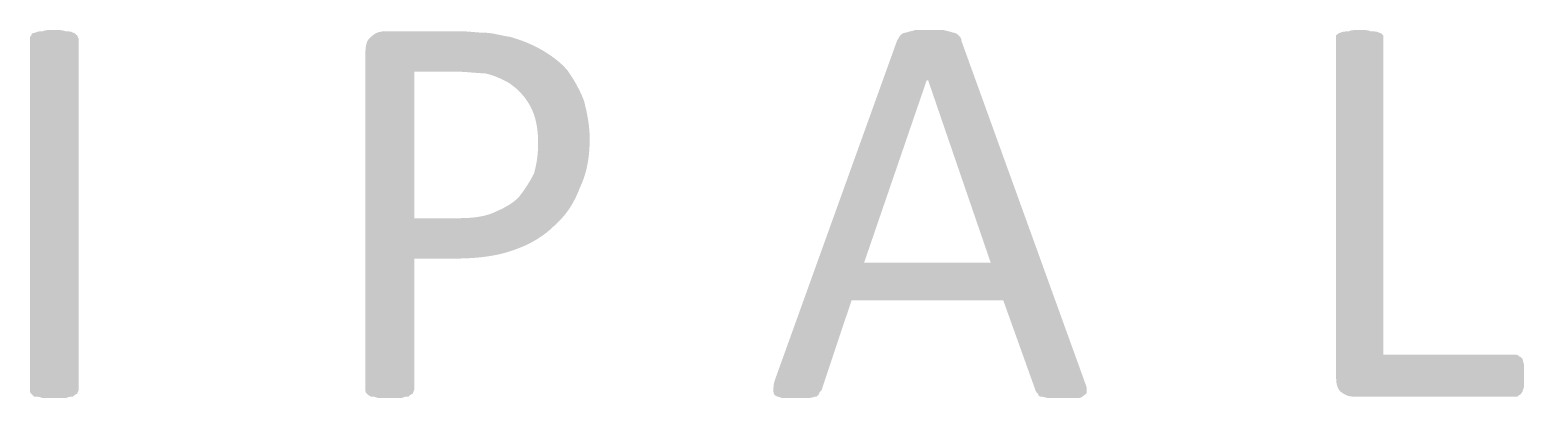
# Model space of a CAD drawing. Header units: millimetres. Extents: x 1841 to 1977, y -2528 to -2309.
# Drawn here: x 1949.326 to 1952.473, y -2503.439 to -2502.664 of the extents above; entities that cross this region are included whole.
import ezdxf

# ---------------------------------------------------------------- set-up
doc = ezdxf.new("R2010")
doc.units = ezdxf.units.MM
doc.layers.add('LASER$cut', color=1, linetype='Continuous', lineweight=0, true_color=0xff0000)
doc.layers.add('LASER$engrave', color=7, linetype='Continuous')

# ---------------------------------------------------------------- blocks, each defined once
blk = doc.blocks.new('Block 01')
at = {"layer": 'LASER$engrave'}
for points in [[(39.9535, 25.7625), (39.9535, 25.7631), (39.9535, 25.7636), (39.9534, 25.7638), (39.9534, 25.7641), (39.9534, 25.7643), (39.9534, 25.7645), (39.9533, 25.7647), (39.9533, 25.7649), (39.9533, 25.7651), (39.9532, 25.7653), (39.9532, 25.7655), (39.9531, 25.7657), (39.9531, 25.7659), (39.953, 25.766), (39.953, 25.7662), (39.9529, 25.7663), (39.9529, 25.7665), (39.9528, 25.7666), (39.9528, 25.7668), (39.9527, 25.7669), (39.9526, 25.7671), (39.9526, 25.7672), (39.9525, 25.7673), (39.9525, 25.7674), (39.9523, 25.7677), (39.9522, 25.7679), (39.9521, 25.7681), (39.9515, 25.7689), (39.9514, 25.7691), (39.9513, 25.7693), (39.9512, 25.7694), (39.9511, 25.7695), (39.9511, 25.7696), (39.951, 25.7697), (39.951, 25.7698), (39.9509, 25.7699), (39.9509, 25.77), (39.9508, 25.7701), (39.9508, 25.7702), (39.9508, 25.7703), (39.9507, 25.7704), (39.9507, 25.7705), (39.9507, 25.7706), (39.9507, 25.7708), (39.9506, 25.7709), (39.9506, 25.771), (39.9506, 25.7711), (39.9506, 25.7713), (39.9506, 25.7714), (39.9483, 25.7735), (39.9478, 25.774), (39.9472, 25.7745), (39.9467, 25.775), (39.9461, 25.7754), (39.9458, 25.7756), (39.9455, 25.7758), (39.9453, 25.7759), (39.945, 25.7761), (39.9447, 25.7763), (39.9445, 25.7764), (39.9442, 25.7766), (39.944, 25.7766), (39.9439, 25.7767), (39.9438, 25.7767), (39.9436, 25.7768), (39.9435, 25.7769), (39.9434, 25.7769), (39.9432, 25.7769), (39.9431, 25.777), (39.943, 25.777), (39.9428, 25.7771), (39.9427, 25.7771), (39.9425, 25.7771), (39.9424, 25.7771), (39.9423, 25.7772), (39.9421, 25.7772), (39.942, 25.7772), (39.9419, 25.7772), (39.9417, 25.7772), (39.9416, 25.7773), (39.9415, 25.7774), (39.9413, 25.7776), (39.9412, 25.7777), (39.941, 25.7778), (39.9408, 25.7779), (39.9407, 25.778), (39.9405, 25.7781), (39.9403, 25.7782), (39.9402, 25.7783), (39.94, 25.7784), (39.9398, 25.7785), (39.9396, 25.7786), (39.9394, 25.7787), (39.9392, 25.7788), (39.939, 25.7789), (39.9388, 25.7789), (39.9386, 25.779), (39.9382, 25.7791), (39.9378, 25.7793), (39.9373, 25.7794), (39.9369, 25.7795), (39.9364, 25.7796), (39.936, 25.7796), (39.9355, 25.7797), (39.935, 25.7798), (39.9345, 25.7798), (39.9335, 25.7799), (39.9325, 25.78), (39.9314, 25.78), (39.9271, 25.7801), (39.9254, 25.7806), (39.9239, 25.7811), (39.9223, 25.7815), (39.9209, 25.7819), (39.9194, 25.7822), (39.9179, 25.7824), (39.9164, 25.7826), (39.9149, 25.7828), (39.9134, 25.7829), (39.9118, 25.783), (39.9085, 25.7831), (39.9006, 25.7832), (39.8941, 25.7831), (39.891, 25.783), (39.8894, 25.7829), (39.8879, 25.7828), (39.8864, 25.7826), (39.8849, 25.7824), (39.8842, 25.7823), (39.8835, 25.7822), (39.8828, 25.782), (39.8822, 25.7819), (39.8815, 25.7817), (39.8808, 25.7815), (39.8802, 25.7813), (39.8796, 25.7811), (39.879, 25.7809), (39.8784, 25.7806), (39.8781, 25.7805), (39.8778, 25.7804), (39.8776, 25.7802), (39.8773, 25.7801), (39.8729, 25.78), (39.8718, 25.78), (39.8708, 25.7799), (39.8698, 25.7798), (39.8693, 25.7798), (39.8688, 25.7797), (39.8683, 25.7796), (39.8679, 25.7796), (39.8674, 25.7795), (39.867, 25.7794), (39.8665, 25.7793), (39.8661, 25.7791), (39.8659, 25.7791), (39.8657, 25.779), (39.8655, 25.7789), (39.8653, 25.7789), (39.8651, 25.7788), (39.8649, 25.7787), (39.8647, 25.7786), (39.8645, 25.7785), (39.8644, 25.7784), (39.8642, 25.7783), (39.864, 25.7782), (39.8638, 25.7781), (39.8637, 25.778), (39.8635, 25.7779), (39.8634, 25.7778), (39.8632, 25.7777), (39.863, 25.7776), (39.8629, 25.7774), (39.8628, 25.7773), (39.8626, 25.7772), (39.8621, 25.7772), (39.8615, 25.7772), (39.861, 25.7771), (39.8605, 25.7771), (39.8603, 25.777), (39.86, 25.777), (39.8598, 25.7769), (39.8596, 25.7769), (39.8594, 25.7769), (39.8591, 25.7768), (39.8589, 25.7767), (39.8587, 25.7767), (39.8585, 25.7766), (39.8583, 25.7766), (39.8581, 25.7765), (39.8579, 25.7764), (39.8577, 25.7764), (39.8575, 25.7763), (39.8574, 25.7762), (39.8572, 25.7761), (39.857, 25.776), (39.8569, 25.7759), (39.8567, 25.7759), (39.8565, 25.7758), (39.8564, 25.7757), (39.8562, 25.7756), (39.8561, 25.7755), (39.8559, 25.7754), (39.8558, 25.7753), (39.8557, 25.7752), (39.8556, 25.7751), (39.8554, 25.775), (39.8553, 25.7748), (39.8552, 25.7747), (39.8551, 25.7746), (39.855, 25.7745), (39.8549, 25.7744), (39.8548, 25.7743), (39.8547, 25.7741), (39.8546, 25.774), (39.8545, 25.7739), (39.8544, 25.7738), (39.8544, 25.7736), (39.8543, 25.7735), (39.8542, 25.7734), (39.8542, 25.7733), (39.8541, 25.7731), (39.8541, 25.773), (39.854, 25.7729), (39.854, 25.7727), (39.8539, 25.7726), (39.8539, 25.7725), (39.8539, 25.7723), (39.8538, 25.7722), (39.8538, 25.7721), (39.8538, 25.7719), (39.8538, 25.7718), (39.8538, 25.7717), (39.8538, 25.7715), (39.8537, 25.7714), (39.8528, 25.7704), (39.8524, 25.77), (39.8522, 25.7698), (39.8521, 25.7696), (39.8519, 25.7694), (39.8519, 25.7693), (39.8518, 25.7693), (39.8517, 25.7692), (39.8517, 25.7691), (39.8516, 25.769), (39.8516, 25.7689), (39.8515, 25.7688), (39.8515, 25.7687), (39.8514, 25.7686), (39.8514, 25.7685), (39.8513, 25.7684), (39.8513, 25.7683), (39.8513, 25.7682), (39.8512, 25.7681), (39.8512, 25.768), (39.8512, 25.7679), (39.8511, 25.7678), (39.8511, 25.7677), (39.8511, 25.7676), (39.851, 25.7674), (39.851, 25.7673), (39.851, 25.7672), (39.851, 25.7669), (39.8509, 25.7666), (39.8509, 25.7663), (39.8509, 25.766), (39.8509, 25.7653), (39.8509, 25.7645), (39.8509, 25.7625), (39.8509, 25.0264), (39.8509, 25.0253), (39.8509, 25.0247), (39.8509, 25.0242), (39.8509, 25.0236), (39.851, 25.0233), (39.851, 25.023), (39.851, 25.0228), (39.8511, 25.0225), (39.8512, 25.0222), (39.8512, 25.0219), (39.8513, 25.0217), (39.8514, 25.0214), (39.8515, 25.0211), (39.8516, 25.0208), (39.8517, 25.0206), (39.8517, 25.0204), (39.8518, 25.0203), (39.8519, 25.0201), (39.8519, 25.02), (39.852, 25.0199), (39.8521, 25.0197), (39.8522, 25.0196), (39.8522, 25.0195), (39.8523, 25.0193), (39.8524, 25.0192), (39.8525, 25.0191), (39.8526, 25.0189), (39.8527, 25.0188), (39.8528, 25.0186), (39.853, 25.0184), (39.8532, 25.0181), (39.8535, 25.0178), (39.8537, 25.0176), (39.8537, 25.0176), (39.8538, 25.0176), (39.8538, 25.0176), (39.8538, 25.0175), (39.8539, 25.0174), (39.8542, 25.0171), (39.8556, 25.0158), (39.8595, 25.0118), (39.864, 25.0117), (39.8651, 25.0117), (39.8662, 25.0116), (39.8673, 25.0115), (39.8684, 25.0114), (39.8695, 25.0112), (39.8701, 25.0111), (39.8706, 25.011), (39.8712, 25.0109), (39.8717, 25.0108), (39.8723, 25.0106), (39.8728, 25.0105), (39.8734, 25.0103), (39.8739, 25.0101), (39.8745, 25.0099), (39.8751, 25.0097), (39.8756, 25.0095), (39.8762, 25.0092), (39.8767, 25.009), (39.8773, 25.0087), (39.9271, 25.0087), (39.9276, 25.009), (39.9282, 25.0092), (39.9287, 25.0095), (39.9292, 25.0097), (39.9298, 25.0099), (39.9303, 25.0101), (39.9309, 25.0103), (39.9314, 25.0105), (39.9319, 25.0106), (39.9325, 25.0108), (39.933, 25.0109), (39.9335, 25.011), (39.934, 25.0111), (39.9345, 25.0112), (39.9355, 25.0114), (39.9364, 25.0115), (39.9373, 25.0116), (39.9382, 25.0117), (39.939, 25.0117), (39.9405, 25.0118), (39.9417, 25.0118), (39.9439, 25.0139), (39.9445, 25.0144), (39.945, 25.0149), (39.9455, 25.0153), (39.9458, 25.0155), (39.9461, 25.0158), (39.9464, 25.0159), (39.9467, 25.0161), (39.9469, 25.0163), (39.9472, 25.0165), (39.9475, 25.0167), (39.9478, 25.0168), (39.9479, 25.0169), (39.948, 25.0169), (39.9482, 25.017), (39.9483, 25.0171), (39.9485, 25.0171), (39.9486, 25.0172), (39.9487, 25.0172), (39.9489, 25.0173), (39.949, 25.0173), (39.9492, 25.0174), (39.9493, 25.0174), (39.9495, 25.0174), (39.9496, 25.0175), (39.9497, 25.0175), (39.9499, 25.0175), (39.95, 25.0175), (39.9502, 25.0175), (39.9503, 25.0176), (39.9505, 25.0176), (39.9506, 25.0176), (39.9506, 25.0177), (39.9506, 25.0178), (39.9506, 25.018), (39.9506, 25.0181), (39.9507, 25.0182), (39.9507, 25.0184), (39.9507, 25.0185), (39.9507, 25.0186), (39.9508, 25.0188), (39.9508, 25.0189), (39.9508, 25.0191), (39.9509, 25.0192), (39.951, 25.0195), (39.9511, 25.0197), (39.9512, 25.02), (39.9513, 25.0203), (39.9515, 25.0208), (39.9521, 25.0219), (39.9526, 25.023), (39.9528, 25.0236), (39.9529, 25.0239), (39.953, 25.0242), (39.9531, 25.0244), (39.9532, 25.0247), (39.9533, 25.0249), (39.9533, 25.025), (39.9533, 25.0251), (39.9534, 25.0253), (39.9534, 25.0254), (39.9534, 25.0256), (39.9534, 25.0257), (39.9535, 25.0259), (39.9535, 25.026), (39.9535, 25.0261), (39.9535, 25.0263), (39.9535, 25.0264)], [(42.998, 25.0762), (42.998, 25.0768), (42.9979, 25.0773), (42.9979, 25.0778), (42.9978, 25.0783), (42.9978, 25.0788), (42.9977, 25.0792), (42.9976, 25.0797), (42.9975, 25.0801), (42.9974, 25.0806), (42.9973, 25.081), (42.9971, 25.0819), (42.9965, 25.0835), (42.996, 25.0852), (42.9957, 25.0861), (42.9956, 25.0865), (42.9955, 25.087), (42.9954, 25.0874), (42.9953, 25.0879), (42.9953, 25.0883), (42.9952, 25.0888), (42.9951, 25.0893), (42.9951, 25.0898), (42.9951, 25.0903), (42.9951, 25.0909), (42.994, 25.092), (42.9929, 25.093), (42.9923, 25.0935), (42.9918, 25.094), (42.9912, 25.0944), (42.9909, 25.0947), (42.9906, 25.0949), (42.9904, 25.0951), (42.9901, 25.0953), (42.9898, 25.0954), (42.9895, 25.0956), (42.9892, 25.0958), (42.989, 25.0959), (42.9887, 25.096), (42.9885, 25.0961), (42.9884, 25.0962), (42.9883, 25.0962), (42.9881, 25.0963), (42.988, 25.0963), (42.9879, 25.0964), (42.9877, 25.0964), (42.9876, 25.0965), (42.9874, 25.0965), (42.9873, 25.0965), (42.9872, 25.0966), (42.987, 25.0966), (42.9869, 25.0966), (42.9868, 25.0966), (42.9866, 25.0967), (42.9865, 25.0967), (42.9863, 25.0967), (42.9862, 25.0967), (42.9862, 25.0968), (42.9862, 25.097), (42.9862, 25.0971), (42.9862, 25.0972), (42.9862, 25.0972), (42.9862, 25.0973), (42.9862, 25.0973), (42.9861, 25.0974), (42.9861, 25.0975), (42.9861, 25.0975), (42.9861, 25.0976), (42.9861, 25.0976), (42.9861, 25.0977), (42.9861, 25.0977), (42.986, 25.0978), (42.986, 25.0979), (42.986, 25.0979), (42.986, 25.098), (42.9859, 25.098), (42.9859, 25.0981), (42.9859, 25.0981), (42.9859, 25.0981), (42.9858, 25.0982), (42.9858, 25.0982), (42.9858, 25.0983), (42.9858, 25.0983), (42.9857, 25.0984), (42.9857, 25.0984), (42.9857, 25.0985), (42.9856, 25.0985), (42.9856, 25.0985), (42.9856, 25.0986), (42.9855, 25.0986), (42.9855, 25.0986), (42.9854, 25.0987), (42.9854, 25.0987), (42.9854, 25.0988), (42.9853, 25.0988), (42.9853, 25.0988), (42.9852, 25.0988), (42.9852, 25.0989), (42.9851, 25.0989), (42.9851, 25.0989), (42.985, 25.099), (42.985, 25.099), (42.9849, 25.099), (42.9849, 25.0991), (42.9848, 25.0991), (42.9848, 25.0991), (42.9847, 25.0992), (42.9845, 25.0992), (42.9844, 25.0992), (42.9843, 25.0993), (42.9842, 25.0993), (42.984, 25.0994), (42.9839, 25.0994), (42.9838, 25.0994), (42.9836, 25.0995), (42.9835, 25.0995), (42.9831, 25.0995), (42.9828, 25.0996), (42.9825, 25.0996), (42.9821, 25.0997), (42.9813, 25.0997), (42.9796, 25.0997), (42.9775, 25.0998), (42.7018, 25.0998), (42.7018, 25.7714), (42.6995, 25.7735), (42.699, 25.774), (42.6984, 25.7745), (42.6978, 25.775), (42.6973, 25.7754), (42.697, 25.7756), (42.6967, 25.7758), (42.6965, 25.7759), (42.6962, 25.7761), (42.6959, 25.7763), (42.6956, 25.7764), (42.6954, 25.7766), (42.6952, 25.7766), (42.6951, 25.7767), (42.695, 25.7767), (42.6948, 25.7768), (42.6947, 25.7769), (42.6946, 25.7769), (42.6944, 25.7769), (42.6943, 25.777), (42.6942, 25.777), (42.694, 25.7771), (42.6939, 25.7771), (42.6937, 25.7771), (42.6936, 25.7771), (42.6935, 25.7772), (42.6933, 25.7772), (42.6932, 25.7772), (42.6931, 25.7772), (42.6929, 25.7772), (42.6919, 25.7777), (42.6909, 25.7781), (42.6904, 25.7783), (42.6899, 25.7785), (42.6894, 25.7787), (42.689, 25.7789), (42.6885, 25.779), (42.688, 25.7791), (42.6876, 25.7793), (42.6871, 25.7794), (42.6867, 25.7795), (42.6862, 25.7796), (42.6857, 25.7796), (42.6852, 25.7797), (42.6847, 25.7798), (42.6842, 25.7798), (42.6832, 25.7799), (42.6821, 25.78), (42.681, 25.78), (42.6754, 25.7801), (42.6751, 25.7802), (42.6748, 25.7804), (42.6742, 25.7806), (42.6736, 25.7809), (42.673, 25.7811), (42.6724, 25.7813), (42.6717, 25.7815), (42.6711, 25.7817), (42.6704, 25.7819), (42.6697, 25.782), (42.669, 25.7822), (42.6683, 25.7823), (42.6676, 25.7824), (42.6662, 25.7826), (42.6647, 25.7828), (42.6632, 25.7829), (42.6616, 25.783), (42.6584, 25.7831), (42.6518, 25.7832), (42.6453, 25.7831), (42.6422, 25.783), (42.6406, 25.7829), (42.6391, 25.7828), (42.6376, 25.7826), (42.6361, 25.7824), (42.6354, 25.7823), (42.6347, 25.7822), (42.634, 25.782), (42.6334, 25.7819), (42.6327, 25.7817), (42.632, 25.7815), (42.6314, 25.7813), (42.6308, 25.7811), (42.6302, 25.7809), (42.6296, 25.7806), (42.6293, 25.7805), (42.629, 25.7804), (42.6288, 25.7802), (42.6285, 25.7801), (42.624, 25.78), (42.6229, 25.78), (42.6218, 25.7799), (42.6207, 25.7798), (42.6196, 25.7797), (42.6185, 25.7796), (42.618, 25.7795), (42.6174, 25.7794), (42.6168, 25.7793), (42.6163, 25.7791), (42.6157, 25.779), (42.6152, 25.7789), (42.6146, 25.7787), (42.6141, 25.7785), (42.6135, 25.7783), (42.613, 25.7781), (42.6124, 25.7779), (42.6119, 25.7777), (42.6113, 25.7774), (42.6107, 25.7772), (42.6106, 25.7772), (42.6105, 25.7772), (42.6103, 25.7772), (42.6102, 25.7772), (42.6101, 25.7771), (42.6099, 25.7771), (42.6098, 25.7771), (42.6097, 25.7771), (42.6095, 25.777), (42.6094, 25.777), (42.6092, 25.7769), (42.6091, 25.7769), (42.609, 25.7769), (42.6088, 25.7768), (42.6087, 25.7767), (42.6086, 25.7767), (42.6084, 25.7766), (42.6083, 25.7766), (42.6082, 25.7765), (42.608, 25.7764), (42.6078, 25.7763), (42.6075, 25.7761), (42.6072, 25.7759), (42.6069, 25.7758), (42.6067, 25.7756), (42.6064, 25.7754), (42.6061, 25.7752), (42.6058, 25.775), (42.6053, 25.7745), (42.6048, 25.774), (42.6042, 25.7735), (42.602, 25.7714), (42.602, 25.0527), (42.6021, 25.05), (42.6022, 25.0473), (42.6024, 25.0448), (42.6025, 25.0435), (42.6026, 25.0423), (42.6028, 25.0411), (42.603, 25.0399), (42.6032, 25.0388), (42.6034, 25.0376), (42.6037, 25.0365), (42.604, 25.0354), (42.6043, 25.0343), (42.6046, 25.0333), (42.605, 25.0323), (42.6053, 25.0313), (42.6058, 25.0303), (42.606, 25.0299), (42.6062, 25.0294), (42.6064, 25.029), (42.6067, 25.0285), (42.6069, 25.0281), (42.6072, 25.0276), (42.6074, 25.0272), (42.6077, 25.0268), (42.608, 25.0264), (42.6082, 25.026), (42.6085, 25.0255), (42.6088, 25.0252), (42.6091, 25.0248), (42.6094, 25.0244), (42.6098, 25.024), (42.6101, 25.0237), (42.6104, 25.0233), (42.6108, 25.023), (42.6111, 25.0226), (42.6115, 25.0223), (42.6118, 25.022), (42.6122, 25.0216), (42.6126, 25.0213), (42.613, 25.021), (42.6134, 25.0207), (42.6138, 25.0205), (42.617, 25.0184), (42.6185, 25.0175), (42.62, 25.0167), (42.6214, 25.0159), (42.6222, 25.0155), (42.6229, 25.0152), (42.6236, 25.0148), (42.6244, 25.0145), (42.6251, 25.0142), (42.6259, 25.0139), (42.6266, 25.0137), (42.6274, 25.0134), (42.6282, 25.0132), (42.629, 25.013), (42.6298, 25.0128), (42.6306, 25.0126), (42.6314, 25.0125), (42.6323, 25.0123), (42.6332, 25.0122), (42.6341, 25.0121), (42.635, 25.012), (42.636, 25.0119), (42.6369, 25.0118), (42.638, 25.0118), (42.6401, 25.0118), (42.9775, 25.0118), (42.9796, 25.0118), (42.9813, 25.0118), (42.9821, 25.0119), (42.9825, 25.0119), (42.9828, 25.0119), (42.9831, 25.012), (42.9835, 25.012), (42.9836, 25.012), (42.9838, 25.0121), (42.9839, 25.0121), (42.984, 25.0121), (42.9842, 25.0122), (42.9843, 25.0122), (42.9844, 25.0122), (42.9845, 25.0123), (42.9847, 25.0123), (42.9848, 25.0124), (42.9849, 25.0124), (42.9849, 25.0124), (42.985, 25.0125), (42.985, 25.0125), (42.9851, 25.0125), (42.9851, 25.0126), (42.9852, 25.0126), (42.9852, 25.0126), (42.9853, 25.0126), (42.9853, 25.0127), (42.9854, 25.0127), (42.9854, 25.0127), (42.9854, 25.0128), (42.9855, 25.0128), (42.9855, 25.0128), (42.9856, 25.0129), (42.9856, 25.0129), (42.9856, 25.013), (42.9857, 25.013), (42.9857, 25.013), (42.9857, 25.0131), (42.9858, 25.0131), (42.9858, 25.0131), (42.9858, 25.0132), (42.9858, 25.0132), (42.9859, 25.0133), (42.9859, 25.0133), (42.9859, 25.0134), (42.9859, 25.0134), (42.986, 25.0135), (42.986, 25.0135), (42.986, 25.0136), (42.986, 25.0136), (42.9861, 25.0137), (42.9861, 25.0137), (42.9861, 25.0138), (42.9861, 25.0138), (42.9861, 25.0139), (42.9861, 25.0139), (42.9861, 25.014), (42.9862, 25.014), (42.9862, 25.0141), (42.9862, 25.0142), (42.9862, 25.0142), (42.9862, 25.0143), (42.9862, 25.0143), (42.9862, 25.0144), (42.9862, 25.0145), (42.9862, 25.0147), (42.9863, 25.0147), (42.9865, 25.0147), (42.9866, 25.0147), (42.9868, 25.0147), (42.9869, 25.0147), (42.987, 25.0147), (42.9872, 25.0148), (42.9873, 25.0148), (42.9874, 25.0148), (42.9876, 25.0149), (42.9877, 25.0149), (42.9879, 25.015), (42.988, 25.015), (42.9881, 25.0151), (42.9883, 25.0151), (42.9884, 25.0152), (42.9885, 25.0153), (42.9887, 25.0154), (42.9888, 25.0154), (42.989, 25.0155), (42.9891, 25.0156), (42.9892, 25.0157), (42.9894, 25.0158), (42.9895, 25.0159), (42.9897, 25.016), (42.9898, 25.0161), (42.9899, 25.0162), (42.9901, 25.0163), (42.9904, 25.0166), (42.9906, 25.0168), (42.9909, 25.0171), (42.9912, 25.0174), (42.9915, 25.0177), (42.9918, 25.0181), (42.992, 25.0184), (42.9923, 25.0188), (42.9926, 25.0192), (42.9929, 25.0196), (42.9932, 25.02), (42.9934, 25.0204), (42.9937, 25.0209), (42.994, 25.0213), (42.9945, 25.0223), (42.9951, 25.0234), (42.9951, 25.0235), (42.9951, 25.0236), (42.9951, 25.0238), (42.9951, 25.0239), (42.9951, 25.0241), (42.9951, 25.0242), (42.9952, 25.0244), (42.9952, 25.0245), (42.9952, 25.0246), (42.9953, 25.0248), (42.9953, 25.0251), (42.9954, 25.0254), (42.9955, 25.0257), (42.9956, 25.026), (42.9957, 25.0263), (42.996, 25.0269), (42.9965, 25.0282), (42.9968, 25.0289), (42.9971, 25.0297), (42.9972, 25.03), (42.9973, 25.0304), (42.9974, 25.0309), (42.9975, 25.0313), (42.9976, 25.0317), (42.9977, 25.0321), (42.9978, 25.0326), (42.9978, 25.0331), (42.9979, 25.0336), (42.9979, 25.0341), (42.998, 25.0346), (42.998, 25.0351)]]:
    blk.add_hatch(color=256, dxfattribs=at).paths.add_polyline_path(points, flags=0)
h = blk.add_hatch(color=256, dxfattribs=at)
h.paths.add_polyline_path([(41.0182, 25.6334), (41.0165, 25.6378), (41.0147, 25.6421), (41.0129, 25.6464), (41.011, 25.6506), (41.009, 25.6547), (41.007, 25.6588), (41.0028, 25.6668), (40.9983, 25.6748), (40.9935, 25.6826), (40.9884, 25.6903), (40.983, 25.6981), (40.9802, 25.7013), (40.9773, 25.7045), (40.9742, 25.7076), (40.971, 25.7107), (40.9677, 25.7137), (40.9644, 25.7166), (40.9609, 25.7195), (40.9573, 25.7222), (40.9537, 25.725), (40.9501, 25.7276), (40.9463, 25.7302), (40.9426, 25.7327), (40.935, 25.7375), (40.9273, 25.7421), (40.9234, 25.7442), (40.9194, 25.7463), (40.9154, 25.7484), (40.9114, 25.7503), (40.9032, 25.754), (40.895, 25.7575), (40.8867, 25.7606), (40.8786, 25.7635), (40.8705, 25.7661), (40.8627, 25.7685), (40.8551, 25.7697), (40.8479, 25.7711), (40.8341, 25.7739), (40.8277, 25.7752), (40.8246, 25.7758), (40.8215, 25.7762), (40.8185, 25.7766), (40.8156, 25.7769), (40.8142, 25.777), (40.8128, 25.7771), (40.8114, 25.7772), (40.81, 25.7772), (40.8072, 25.7772), (40.8043, 25.7773), (40.7985, 25.7776), (40.7864, 25.7786), (40.7744, 25.7796), (40.7685, 25.78), (40.7657, 25.78), (40.7629, 25.7801), (40.5987, 25.7801), (40.5965, 25.78), (40.5955, 25.78), (40.5944, 25.7799), (40.5934, 25.7799), (40.5924, 25.7798), (40.5914, 25.7796), (40.5904, 25.7795), (40.5894, 25.7793), (40.5885, 25.7791), (40.5875, 25.7789), (40.5866, 25.7787), (40.5857, 25.7785), (40.5848, 25.7782), (40.5839, 25.7779), (40.583, 25.7775), (40.5821, 25.7772), (40.5812, 25.7768), (40.5803, 25.7764), (40.5795, 25.776), (40.5786, 25.7755), (40.5777, 25.775), (40.5769, 25.7745), (40.5761, 25.774), (40.5752, 25.7734), (40.5744, 25.7728), (40.5735, 25.7722), (40.5727, 25.7715), (40.5719, 25.7708), (40.571, 25.7701), (40.5702, 25.7693), (40.5694, 25.7685), (40.569, 25.7682), (40.5686, 25.7679), (40.5682, 25.7676), (40.5678, 25.7673), (40.5674, 25.767), (40.5671, 25.7667), (40.5667, 25.7663), (40.5664, 25.766), (40.566, 25.7656), (40.5657, 25.7653), (40.5654, 25.7649), (40.5651, 25.7645), (40.5648, 25.7642), (40.5645, 25.7638), (40.5642, 25.7634), (40.5639, 25.763), (40.5636, 25.7626), (40.5633, 25.7621), (40.5631, 25.7617), (40.5628, 25.7613), (40.5626, 25.7608), (40.5623, 25.7604), (40.5621, 25.7599), (40.5618, 25.7595), (40.5614, 25.7585), (40.561, 25.7576), (40.5606, 25.7566), (40.5602, 25.7556), (40.5599, 25.7545), (40.5596, 25.7534), (40.5593, 25.7523), (40.559, 25.7512), (40.5588, 25.7501), (40.5586, 25.7489), (40.5584, 25.7477), (40.5582, 25.7465), (40.5581, 25.7453), (40.558, 25.744), (40.5578, 25.7414), (40.5577, 25.7388), (40.5576, 25.7361), (40.5576, 25.0264), (40.5576, 25.0253), (40.5576, 25.0247), (40.5577, 25.0242), (40.5577, 25.0239), (40.5577, 25.0236), (40.5577, 25.0233), (40.5578, 25.023), (40.5578, 25.0228), (40.5579, 25.0225), (40.5579, 25.0222), (40.558, 25.0219), (40.5581, 25.0217), (40.5582, 25.0214), (40.5583, 25.0211), (40.5583, 25.021), (40.5584, 25.0208), (40.5584, 25.0207), (40.5585, 25.0206), (40.5585, 25.0204), (40.5586, 25.0203), (40.5587, 25.0201), (40.5588, 25.02), (40.5588, 25.0199), (40.5589, 25.0197), (40.559, 25.0196), (40.5591, 25.0195), (40.5592, 25.0193), (40.5593, 25.0192), (40.5594, 25.0191), (40.5595, 25.0189), (40.5596, 25.0188), (40.5597, 25.0186), (40.5599, 25.0184), (40.5602, 25.0181), (40.5604, 25.0178), (40.5607, 25.0176), (40.5607, 25.0176), (40.5607, 25.0176), (40.5607, 25.0176), (40.5607, 25.0175), (40.5608, 25.0174), (40.5612, 25.0171), (40.5615, 25.0168), (40.5619, 25.0165), (40.5624, 25.0161), (40.5629, 25.0158), (40.5634, 25.0153), (40.5641, 25.0149), (40.5648, 25.0144), (40.5656, 25.0139), (40.5664, 25.0134), (40.5673, 25.0128), (40.5683, 25.0123), (40.5694, 25.0118), (40.5706, 25.0118), (40.5721, 25.0117), (40.5729, 25.0117), (40.5738, 25.0116), (40.5747, 25.0115), (40.5756, 25.0114), (40.5766, 25.0112), (40.5771, 25.0111), (40.5776, 25.011), (40.5781, 25.0109), (40.5787, 25.0108), (40.5792, 25.0106), (40.5797, 25.0105), (40.5803, 25.0103), (40.5808, 25.0101), (40.5813, 25.0099), (40.5819, 25.0097), (40.5824, 25.0095), (40.583, 25.0092), (40.5835, 25.009), (40.584, 25.0087), (40.634, 25.0087), (40.6346, 25.009), (40.6351, 25.0092), (40.6356, 25.0095), (40.6362, 25.0097), (40.6367, 25.0099), (40.6373, 25.0101), (40.6378, 25.0103), (40.6383, 25.0105), (40.6388, 25.0106), (40.6394, 25.0108), (40.6399, 25.0109), (40.6404, 25.011), (40.6409, 25.0111), (40.6414, 25.0112), (40.6424, 25.0114), (40.6433, 25.0115), (40.6442, 25.0116), (40.6451, 25.0117), (40.6459, 25.0117), (40.6474, 25.0118), (40.6487, 25.0118), (40.6508, 25.0139), (40.6514, 25.0144), (40.6519, 25.0149), (40.6525, 25.0153), (40.6527, 25.0155), (40.653, 25.0158), (40.6533, 25.0159), (40.6536, 25.0161), (40.6538, 25.0163), (40.6541, 25.0165), (40.6544, 25.0167), (40.6547, 25.0168), (40.6548, 25.0169), (40.6549, 25.0169), (40.6551, 25.017), (40.6552, 25.0171), (40.6553, 25.0171), (40.6555, 25.0172), (40.6556, 25.0172), (40.6557, 25.0173), (40.6559, 25.0173), (40.656, 25.0174), (40.6561, 25.0174), (40.6563, 25.0174), (40.6564, 25.0175), (40.6566, 25.0175), (40.6567, 25.0175), (40.6568, 25.0175), (40.657, 25.0175), (40.6571, 25.0176), (40.6572, 25.0176), (40.6574, 25.0176), (40.6574, 25.0177), (40.6574, 25.0178), (40.6574, 25.018), (40.6574, 25.0181), (40.6574, 25.0182), (40.6574, 25.0184), (40.6575, 25.0185), (40.6575, 25.0186), (40.6575, 25.0188), (40.6576, 25.0189), (40.6576, 25.0191), (40.6576, 25.0192), (40.6577, 25.0195), (40.6578, 25.0197), (40.6579, 25.02), (40.658, 25.0203), (40.6583, 25.0208), (40.6588, 25.0219), (40.6593, 25.023), (40.6596, 25.0236), (40.6597, 25.0239), (40.6598, 25.0242), (40.6599, 25.0244), (40.66, 25.0247), (40.66, 25.0249), (40.6601, 25.025), (40.6601, 25.0251), (40.6601, 25.0253), (40.6602, 25.0254), (40.6602, 25.0256), (40.6602, 25.0257), (40.6602, 25.0259), (40.6602, 25.026), (40.6603, 25.0261), (40.6603, 25.0263), (40.6603, 25.0264), (40.6603, 25.3021), (40.7453, 25.3021), (40.7637, 25.3024), (40.7812, 25.3032), (40.7896, 25.3039), (40.7978, 25.3046), (40.8058, 25.3055), (40.8136, 25.3065), (40.8212, 25.3077), (40.8286, 25.309), (40.8358, 25.3104), (40.8428, 25.312), (40.8496, 25.3137), (40.8561, 25.3156), (40.8625, 25.3176), (40.8686, 25.3197), (40.8752, 25.322), (40.8815, 25.3244), (40.8878, 25.3269), (40.8939, 25.3296), (40.8999, 25.3324), (40.9057, 25.3354), (40.9114, 25.3385), (40.917, 25.3417), (40.9224, 25.3451), (40.9277, 25.3486), (40.9329, 25.3522), (40.9379, 25.356), (40.9428, 25.3599), (40.9475, 25.3639), (40.9521, 25.3681), (40.9566, 25.3724), (40.9609, 25.3763), (40.9651, 25.3804), (40.9692, 25.3846), (40.9731, 25.389), (40.9769, 25.3934), (40.9805, 25.3981), (40.984, 25.4028), (40.9874, 25.4077), (40.9906, 25.4127), (40.9937, 25.4179), (40.9966, 25.4232), (40.9995, 25.4286), (41.0021, 25.4342), (41.0047, 25.4399), (41.0071, 25.4457), (41.0093, 25.4517), (41.0106, 25.4544), (41.0119, 25.4572), (41.0132, 25.4601), (41.0144, 25.4629), (41.0155, 25.4658), (41.0166, 25.4688), (41.0187, 25.4747), (41.0206, 25.4808), (41.0223, 25.487), (41.0238, 25.4933), (41.0251, 25.4997), (41.0263, 25.5062), (41.0273, 25.5128), (41.0281, 25.5195), (41.0288, 25.5263), (41.0293, 25.5332), (41.0297, 25.5402), (41.0299, 25.5472), (41.0299, 25.5543), (41.0299, 25.5598), (41.0297, 25.5652), (41.0293, 25.5705), (41.0289, 25.5758), (41.0284, 25.581), (41.0277, 25.5861), (41.0262, 25.5961), (41.0244, 25.6059), (41.0225, 25.6154)], flags=0)
h.paths.add_polyline_path([(40.9126, 25.481), (40.9092, 25.4744), (40.9055, 25.4679), (40.9016, 25.4614), (40.8975, 25.4549), (40.8934, 25.4487), (40.8891, 25.4426), (40.8847, 25.4367), (40.8804, 25.431), (40.879, 25.4297), (40.8776, 25.4284), (40.8762, 25.4271), (40.8748, 25.4258), (40.8733, 25.4246), (40.8718, 25.4234), (40.8688, 25.4211), (40.8658, 25.4189), (40.8626, 25.4167), (40.8594, 25.4147), (40.8561, 25.4128), (40.8528, 25.4109), (40.8494, 25.409), (40.8424, 25.4055), (40.8351, 25.4022), (40.8275, 25.3988), (40.8256, 25.398), (40.8237, 25.3973), (40.8217, 25.3965), (40.8197, 25.3958), (40.8157, 25.3945), (40.8115, 25.3933), (40.8073, 25.3922), (40.8029, 25.3913), (40.7985, 25.3904), (40.7938, 25.3897), (40.7891, 25.389), (40.7842, 25.3885), (40.7792, 25.388), (40.7739, 25.3877), (40.763, 25.3872), (40.7513, 25.3871), (40.6603, 25.3871), (40.6603, 25.6952), (40.7542, 25.6952), (40.7575, 25.6951), (40.7608, 25.695), (40.7674, 25.6947), (40.7806, 25.6936), (40.7938, 25.6926), (40.8004, 25.6922), (40.8038, 25.6921), (40.8071, 25.6921), (40.8087, 25.6918), (40.8104, 25.6915), (40.8138, 25.6907), (40.8172, 25.6899), (40.8207, 25.6889), (40.8241, 25.6878), (40.8276, 25.6866), (40.8311, 25.6854), (40.8345, 25.684), (40.8379, 25.6826), (40.8413, 25.6812), (40.8446, 25.6797), (40.8478, 25.6781), (40.851, 25.6765), (40.854, 25.6749), (40.8569, 25.6733), (40.8598, 25.6716), (40.863, 25.6694), (40.8662, 25.6671), (40.8693, 25.6647), (40.8724, 25.6622), (40.8754, 25.6597), (40.8783, 25.657), (40.8811, 25.6543), (40.8839, 25.6515), (40.8866, 25.6485), (40.8893, 25.6455), (40.8919, 25.6423), (40.8944, 25.6391), (40.8968, 25.6357), (40.8992, 25.6322), (40.9015, 25.6285), (40.9038, 25.6248), (40.9048, 25.6228), (40.9059, 25.6208), (40.9069, 25.6188), (40.9079, 25.6167), (40.9088, 25.6147), (40.9097, 25.6125), (40.9106, 25.6104), (40.9115, 25.6082), (40.9123, 25.606), (40.913, 25.6037), (40.9138, 25.6014), (40.9145, 25.5991), (40.9158, 25.5943), (40.9169, 25.5895), (40.918, 25.5844), (40.9189, 25.5793), (40.9196, 25.574), (40.9202, 25.5685), (40.9207, 25.563), (40.921, 25.5573), (40.9212, 25.5514), (40.9213, 25.5455), (40.9212, 25.5368), (40.9208, 25.5284), (40.9201, 25.5202), (40.9197, 25.5162), (40.9191, 25.5121), (40.9186, 25.5082), (40.9179, 25.5042), (40.9172, 25.5003), (40.9164, 25.4964), (40.9156, 25.4926), (40.9147, 25.4887)], flags=0)
h = blk.add_hatch(color=256, dxfattribs=at)
h.paths.add_polyline_path([(41.8131, 25.7596), (41.8131, 25.7602), (41.8131, 25.7607), (41.813, 25.7609), (41.813, 25.7612), (41.813, 25.7614), (41.813, 25.7617), (41.8129, 25.7619), (41.8129, 25.7622), (41.8128, 25.7624), (41.8128, 25.7626), (41.8127, 25.7628), (41.8127, 25.7631), (41.8126, 25.7633), (41.8126, 25.7635), (41.8125, 25.7637), (41.8124, 25.7639), (41.8124, 25.7641), (41.8123, 25.7643), (41.8121, 25.7647), (41.812, 25.7651), (41.8118, 25.7655), (41.8116, 25.7659), (41.8114, 25.7662), (41.8112, 25.7666), (41.811, 25.7669), (41.8108, 25.7673), (41.8105, 25.7676), (41.8103, 25.7679), (41.81, 25.7682), (41.8098, 25.7685), (41.8093, 25.7691), (41.8087, 25.7697), (41.8082, 25.7703), (41.8071, 25.7714), (41.806, 25.7725), (41.8055, 25.773), (41.8049, 25.7735), (41.8046, 25.7738), (41.8043, 25.774), (41.804, 25.7743), (41.8037, 25.7745), (41.8034, 25.7747), (41.8031, 25.775), (41.8027, 25.7752), (41.8024, 25.7754), (41.802, 25.7756), (41.8017, 25.7758), (41.8013, 25.7759), (41.8009, 25.7761), (41.8005, 25.7763), (41.8001, 25.7764), (41.7999, 25.7765), (41.7997, 25.7766), (41.7995, 25.7766), (41.7993, 25.7767), (41.7991, 25.7767), (41.7989, 25.7768), (41.7986, 25.7769), (41.7984, 25.7769), (41.7979, 25.777), (41.7975, 25.7771), (41.797, 25.7771), (41.7964, 25.7772), (41.7959, 25.7772), (41.7954, 25.7772), (41.7948, 25.7774), (41.7943, 25.7777), (41.7937, 25.7779), (41.7932, 25.7781), (41.7926, 25.7784), (41.7921, 25.7785), (41.791, 25.7789), (41.7898, 25.7792), (41.7887, 25.7795), (41.7863, 25.7801), (41.781, 25.7813), (41.7796, 25.7817), (41.7781, 25.7821), (41.7765, 25.7826), (41.7749, 25.7832), (41.7162, 25.7832), (41.7146, 25.7826), (41.7131, 25.7821), (41.7116, 25.7817), (41.7101, 25.7813), (41.7049, 25.7801), (41.7025, 25.7795), (41.7013, 25.7792), (41.7002, 25.7789), (41.6991, 25.7785), (41.6985, 25.7784), (41.698, 25.7781), (41.6974, 25.7779), (41.6969, 25.7777), (41.6963, 25.7774), (41.6958, 25.7772), (41.6952, 25.7772), (41.6947, 25.7772), (41.6942, 25.7771), (41.6937, 25.7771), (41.6932, 25.777), (41.6927, 25.7769), (41.6925, 25.7769), (41.6923, 25.7768), (41.6921, 25.7767), (41.6918, 25.7767), (41.6916, 25.7766), (41.6914, 25.7766), (41.6912, 25.7765), (41.691, 25.7764), (41.6906, 25.7763), (41.6902, 25.7761), (41.6898, 25.7759), (41.6895, 25.7758), (41.6891, 25.7756), (41.6887, 25.7754), (41.6884, 25.7752), (41.6881, 25.775), (41.6878, 25.7747), (41.6874, 25.7745), (41.6871, 25.7743), (41.6868, 25.774), (41.6865, 25.7738), (41.6862, 25.7735), (41.6857, 25.773), (41.6851, 25.7725), (41.684, 25.7714), (41.6838, 25.7711), (41.6835, 25.7708), (41.6833, 25.7706), (41.6831, 25.7703), (41.6828, 25.77), (41.6827, 25.7697), (41.6825, 25.7695), (41.6823, 25.7692), (41.6821, 25.7689), (41.682, 25.7686), (41.6817, 25.7681), (41.6811, 25.767), (41.6805, 25.7658), (41.6802, 25.7653), (41.68, 25.765), (41.6799, 25.7647), (41.6797, 25.7644), (41.6795, 25.7642), (41.6793, 25.7639), (41.6791, 25.7636), (41.6788, 25.7633), (41.6786, 25.7631), (41.6783, 25.7628), (41.678, 25.7625), (41.4201, 25.0469), (41.4195, 25.0453), (41.4191, 25.0437), (41.4186, 25.0422), (41.4183, 25.0408), (41.418, 25.0394), (41.4177, 25.038), (41.4175, 25.0368), (41.4174, 25.0355), (41.4172, 25.0343), (41.4172, 25.0331), (41.4171, 25.032), (41.417, 25.0308), (41.417, 25.0264), (41.417, 25.0243), (41.417, 25.0225), (41.4171, 25.0216), (41.4171, 25.0212), (41.4172, 25.0208), (41.4172, 25.0205), (41.4172, 25.0201), (41.4173, 25.0197), (41.4174, 25.0194), (41.4175, 25.0191), (41.4175, 25.0187), (41.4176, 25.0186), (41.4176, 25.0184), (41.4177, 25.0182), (41.4177, 25.0181), (41.4178, 25.0179), (41.4179, 25.0178), (41.4179, 25.0176), (41.418, 25.0175), (41.4181, 25.0173), (41.4181, 25.0172), (41.4182, 25.017), (41.4183, 25.0169), (41.4184, 25.0167), (41.4185, 25.0166), (41.4185, 25.0165), (41.4186, 25.0163), (41.4187, 25.0162), (41.4188, 25.016), (41.4189, 25.0159), (41.4191, 25.0158), (41.4192, 25.0156), (41.4193, 25.0155), (41.4194, 25.0153), (41.4195, 25.0152), (41.4198, 25.0149), (41.4201, 25.0147), (41.4202, 25.0145), (41.4203, 25.0144), (41.4205, 25.0143), (41.4206, 25.0142), (41.4208, 25.014), (41.421, 25.0139), (41.4211, 25.0138), (41.4213, 25.0137), (41.4215, 25.0136), (41.4216, 25.0135), (41.4218, 25.0134), (41.422, 25.0133), (41.4222, 25.0132), (41.4224, 25.0131), (41.4227, 25.0129), (41.4231, 25.0128), (41.4235, 25.0126), (41.424, 25.0125), (41.4244, 25.0123), (41.4253, 25.012), (41.4262, 25.0117), (41.4282, 25.0112), (41.4293, 25.0109), (41.4303, 25.0105), (41.4314, 25.0101), (41.432, 25.0099), (41.4325, 25.0097), (41.4331, 25.0095), (41.4336, 25.0092), (41.4342, 25.009), (41.4347, 25.0087), (41.4903, 25.0087), (41.4909, 25.0087), (41.4914, 25.0087), (41.492, 25.0088), (41.4925, 25.0088), (41.4931, 25.0089), (41.4937, 25.009), (41.4942, 25.0091), (41.4948, 25.0092), (41.4959, 25.0094), (41.497, 25.0097), (41.4992, 25.0102), (41.5014, 25.0108), (41.5025, 25.0111), (41.5036, 25.0113), (41.5042, 25.0114), (41.5047, 25.0115), (41.5053, 25.0116), (41.5058, 25.0116), (41.5064, 25.0117), (41.5069, 25.0117), (41.5075, 25.0118), (41.5081, 25.0118), (41.5102, 25.0139), (41.5107, 25.0145), (41.5112, 25.015), (41.5116, 25.0156), (41.5118, 25.0158), (41.512, 25.0161), (41.5122, 25.0164), (41.5124, 25.0167), (41.5126, 25.0169), (41.5128, 25.0172), (41.5129, 25.0175), (41.5131, 25.0177), (41.5132, 25.0179), (41.5132, 25.018), (41.5133, 25.0181), (41.5133, 25.0183), (41.5134, 25.0184), (41.5135, 25.0186), (41.5135, 25.0187), (41.5136, 25.0188), (41.5136, 25.019), (41.5136, 25.0191), (41.5137, 25.0192), (41.5137, 25.0194), (41.5137, 25.0195), (41.5138, 25.0196), (41.5138, 25.0198), (41.5138, 25.0199), (41.5138, 25.02), (41.5138, 25.0202), (41.5138, 25.0203), (41.5138, 25.0205), (41.5149, 25.0216), (41.516, 25.0227), (41.5165, 25.0232), (41.517, 25.0238), (41.5174, 25.0243), (41.5176, 25.0246), (41.5178, 25.0249), (41.518, 25.0252), (41.5182, 25.0255), (41.5184, 25.0257), (41.5186, 25.026), (41.5187, 25.0263), (41.5189, 25.0266), (41.519, 25.0268), (41.5191, 25.027), (41.5191, 25.0271), (41.5192, 25.0273), (41.5193, 25.0274), (41.5193, 25.0275), (41.5194, 25.0277), (41.5194, 25.0278), (41.5194, 25.028), (41.5195, 25.0281), (41.5195, 25.0282), (41.5195, 25.0284), (41.5196, 25.0285), (41.5196, 25.0286), (41.5196, 25.0288), (41.5196, 25.0289), (41.5196, 25.0291), (41.5196, 25.0292), (41.5196, 25.0293), (41.5814, 25.214), (41.9011, 25.214), (41.9684, 25.0264), (41.9684, 25.0263), (41.9684, 25.0261), (41.9684, 25.026), (41.9685, 25.0259), (41.9685, 25.0257), (41.9685, 25.0256), (41.9685, 25.0254), (41.9686, 25.0253), (41.9686, 25.0251), (41.9686, 25.025), (41.9687, 25.0249), (41.9687, 25.0247), (41.9688, 25.0246), (41.9688, 25.0244), (41.9689, 25.0243), (41.9689, 25.0242), (41.969, 25.024), (41.9691, 25.0239), (41.9691, 25.0237), (41.9692, 25.0236), (41.9693, 25.0233), (41.9695, 25.023), (41.9697, 25.0228), (41.9699, 25.0225), (41.9701, 25.0222), (41.9703, 25.0219), (41.9705, 25.0217), (41.9707, 25.0214), (41.9712, 25.0208), (41.9716, 25.0203), (41.9722, 25.0197), (41.9733, 25.0186), (41.9744, 25.0176), (41.9744, 25.0174), (41.9744, 25.0173), (41.9744, 25.0172), (41.9744, 25.017), (41.9744, 25.0169), (41.9745, 25.0167), (41.9745, 25.0166), (41.9745, 25.0165), (41.9746, 25.0163), (41.9746, 25.0162), (41.9746, 25.0161), (41.9747, 25.0159), (41.9747, 25.0158), (41.9748, 25.0157), (41.9748, 25.0156), (41.9749, 25.0154), (41.975, 25.0153), (41.975, 25.0152), (41.9751, 25.0151), (41.9752, 25.0149), (41.9752, 25.0148), (41.9753, 25.0147), (41.9754, 25.0146), (41.9755, 25.0145), (41.9756, 25.0143), (41.9756, 25.0142), (41.9757, 25.0141), (41.9758, 25.014), (41.9759, 25.0139), (41.976, 25.0138), (41.9761, 25.0137), (41.9762, 25.0136), (41.9763, 25.0135), (41.9764, 25.0134), (41.9765, 25.0133), (41.9766, 25.0132), (41.9767, 25.0131), (41.9769, 25.013), (41.977, 25.0129), (41.9771, 25.0128), (41.9772, 25.0128), (41.9773, 25.0127), (41.9774, 25.0126), (41.9776, 25.0125), (41.9777, 25.0125), (41.9778, 25.0124), (41.9779, 25.0123), (41.9781, 25.0123), (41.9782, 25.0122), (41.9783, 25.0122), (41.9785, 25.0121), (41.9786, 25.0121), (41.9787, 25.012), (41.9788, 25.012), (41.979, 25.0119), (41.9791, 25.0119), (41.9792, 25.0119), (41.9794, 25.0118), (41.9795, 25.0118), (41.9796, 25.0118), (41.9798, 25.0118), (41.9799, 25.0118), (41.9801, 25.0118), (41.9802, 25.0118), (41.9807, 25.0118), (41.9813, 25.0117), (41.9818, 25.0117), (41.9824, 25.0116), (41.9829, 25.0116), (41.9835, 25.0115), (41.984, 25.0114), (41.9846, 25.0113), (41.9857, 25.0111), (41.9868, 25.0108), (41.989, 25.0102), (41.9912, 25.0097), (41.9923, 25.0094), (41.9934, 25.0092), (41.9939, 25.0091), (41.9945, 25.009), (41.995, 25.0089), (41.9956, 25.0088), (41.9961, 25.0088), (41.9967, 25.0087), (41.9972, 25.0087), (41.9978, 25.0087), (42.0564, 25.0087), (42.0572, 25.0087), (42.058, 25.0087), (42.0587, 25.0088), (42.0595, 25.0088), (42.0602, 25.0089), (42.0608, 25.009), (42.0614, 25.0091), (42.062, 25.0092), (42.0626, 25.0093), (42.0632, 25.0095), (42.0637, 25.0096), (42.0642, 25.0098), (42.0647, 25.01), (42.0651, 25.0102), (42.0656, 25.0104), (42.066, 25.0106), (42.0664, 25.0108), (42.0668, 25.011), (42.0671, 25.0113), (42.0675, 25.0115), (42.0678, 25.0117), (42.0682, 25.012), (42.0685, 25.0122), (42.0688, 25.0125), (42.0691, 25.0128), (42.0694, 25.013), (42.07, 25.0136), (42.0711, 25.0147), (42.0716, 25.0149), (42.0721, 25.0152), (42.0726, 25.0155), (42.073, 25.0158), (42.0733, 25.0159), (42.0735, 25.016), (42.0737, 25.0162), (42.0738, 25.0163), (42.074, 25.0165), (42.0742, 25.0166), (42.0744, 25.0167), (42.0745, 25.0169), (42.0747, 25.017), (42.0748, 25.0172), (42.075, 25.0173), (42.0751, 25.0175), (42.0752, 25.0176), (42.0754, 25.0178), (42.0755, 25.0179), (42.0756, 25.0181), (42.0757, 25.0182), (42.0758, 25.0184), (42.0759, 25.0186), (42.076, 25.0187), (42.0761, 25.0189), (42.0761, 25.0191), (42.0762, 25.0192), (42.0763, 25.0194), (42.0764, 25.0196), (42.0764, 25.0197), (42.0765, 25.0199), (42.0765, 25.0201), (42.0766, 25.0203), (42.0766, 25.0205), (42.0767, 25.0207), (42.0767, 25.0208), (42.0768, 25.021), (42.0768, 25.0212), (42.0769, 25.0216), (42.0769, 25.0221), (42.077, 25.0225), (42.077, 25.0229), (42.077, 25.0234), (42.077, 25.0243), (42.077, 25.0264), (42.077, 25.027), (42.077, 25.0275), (42.077, 25.0281), (42.0769, 25.0286), (42.0768, 25.0292), (42.0768, 25.0297), (42.0767, 25.0303), (42.0765, 25.0308), (42.0764, 25.0314), (42.0763, 25.032), (42.076, 25.0331), (42.0756, 25.0343), (42.0752, 25.0355), (42.0711, 25.0469)], flags=0)
h.paths.add_polyline_path([(41.8746, 25.2933), (41.6078, 25.2933), (41.7398, 25.6774), (41.7427, 25.6774)], flags=0)

msp = doc.modelspace()

# ---------------------------------------------------------------- block references
at = {"layer": 'LASER$cut'}
msp.add_blockref('Block 01', (1909.4747, -2528.4475), dxfattribs=at)

doc.saveas('drawing.dxf')
